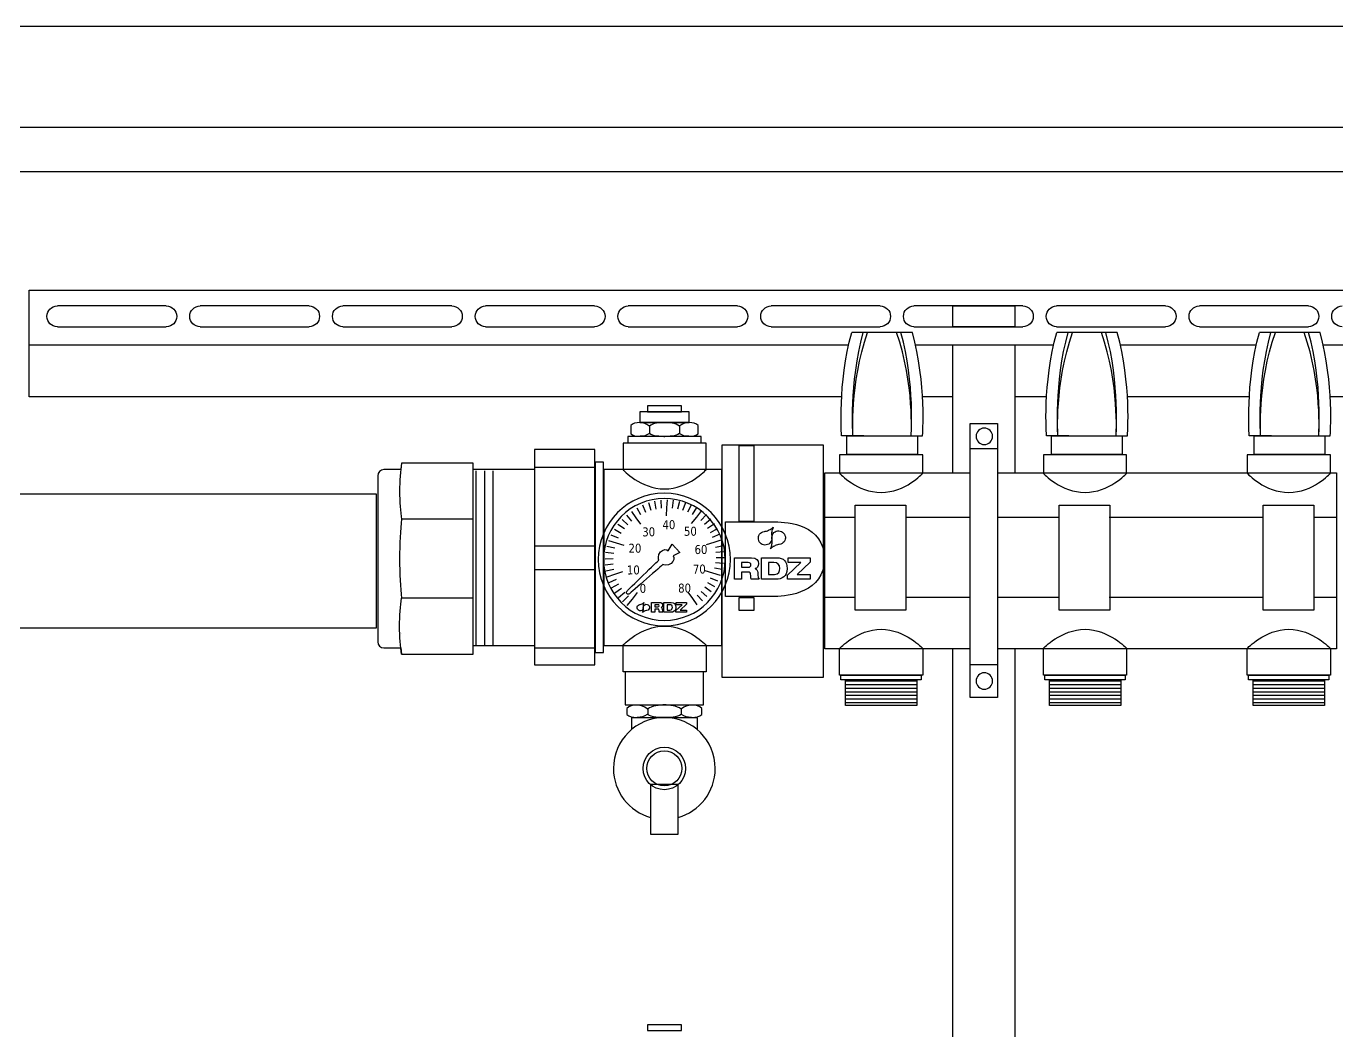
# Model space of a CAD drawing. Header units: millimetres. Extents: x 24747 to 137666, y -34589 to 43444.
# Drawn here: x 126394 to 127029, y 6114 to 6600 of the extents above; entities that cross this region are included whole.
import ezdxf

# ---------------------------------------------------------------- set-up
doc = ezdxf.new("R2010")
doc.units = ezdxf.units.MM
doc.header["$LTSCALE"] = 10
doc.layers.add('Pannelli', color=7, linetype='Continuous')
doc.styles.get("Standard").update_dxf_attribs({"font": 'verdana.ttf'})

# ---------------------------------------------------------------- blocks, each defined once
blk = doc.blocks.new('A$C06433606')
for p, q in [((-27.17, 20.743), (34.832, 20.743)), ((32.416, 18.055), (-24.755, 18.055)), ((32.416, 18.055), (-24.755, 18.055)), ((31.72, 18.055), (-24.057, 18.055)), ((-22.891, 16.882), (30.553, 16.882)), ((-21.304, 13.726), (28.628, 13.726)), ((-21.304, 10.896), (-21.304, 13.726)), ((-17.659, 13.308), (-20.557, 13.308)), ((-13.862, 13.308), (-16.761, 13.308)), ((-10.066, 13.308), (-12.965, 13.308)), ((-6.271, 13.308), (-9.169, 13.308)), ((-2.475, 13.308), (-5.374, 13.308)), ((1.322, 13.308), (-1.578, 13.308)), ((5.118, 13.308), (2.219, 13.308)), ((3.255, 12.755), (3.255, 13.308)), ((3.255, 13.308), (4.902, 13.308)), ((4.902, 13.308), (4.902, 12.755)), ((8.914, 13.308), (6.015, 13.308)), ((12.71, 13.308), (9.811, 13.308)), ((-20.557, 12.756), (-17.659, 12.756)), ((-16.761, 12.756), (-13.862, 12.756)), ((-12.965, 12.756), (-10.066, 12.756)), ((-9.169, 12.756), (-6.271, 12.756)), ((-5.374, 12.756), (-2.475, 12.756)), ((-1.578, 12.756), (1.322, 12.756)), ((2.219, 12.756), (5.118, 12.756)), ((4.902, 12.755), (3.255, 12.755)), ((6.015, 12.756), (8.914, 12.756)), ((9.811, 12.756), (12.71, 12.756)), ((-21.304, 12.279), (0.487, 12.279)), ((2.26, 12.279), (5.935, 12.279)), ((3.255, 8.877), (3.255, 12.278)), ((3.255, 12.278), (4.902, 12.278)), ((4.902, 12.278), (4.902, 8.877)), ((7.709, 12.279), (11.326, 12.279)), ((13.1, 12.279), (16.605, 12.279)), ((0.299, 10.896), (-21.304, 10.896)), ((3.255, 10.896), (2.447, 10.896)), ((5.747, 10.896), (4.902, 10.896)), ((11.139, 10.896), (7.896, 10.896)), ((16.418, 10.896), (13.288, 10.896)), ((-3.757, 10.492), (-5.07, 10.492)), ((-5.07, 10.492), (-5.07, 10.212)), ((-3.962, 10.655), (-4.861, 10.655)), ((-4.861, 10.655), (-4.861, 10.499)), ((-4.861, 10.499), (-3.962, 10.499)), ((-3.962, 10.499), (-3.962, 10.655)), ((-3.757, 10.212), (-3.757, 10.492)), ((-5.07, 10.212), (-3.757, 10.212)), ((-4.813, 10.114), (-4.813, 9.921)), ((-4.015, 10.114), (-4.015, 9.918)), ((3.719, 2.908), (3.719, 10.182)), ((3.719, 10.182), (4.438, 10.182)), ((4.438, 10.182), (4.438, 2.908)), ((-3.434, 9.841), (-5.389, 9.841)), ((-5.389, 9.841), (-5.389, 9.668)), ((-3.434, 9.668), (-3.434, 9.841)), ((0.436, 9.858), (2.319, 9.858)), ((0.436, 9.36), (0.436, 9.858)), ((2.319, 9.858), (2.319, 9.36)), ((5.875, 9.858), (7.758, 9.858)), ((5.875, 9.36), (5.875, 9.858)), ((7.758, 9.858), (7.758, 9.36)), ((11.267, 9.858), (13.148, 9.858)), ((11.267, 9.36), (11.267, 9.858)), ((13.148, 9.858), (13.148, 9.36)), ((-6.264, 9.495), (-7.869, 9.495)), ((-7.869, 9.495), (-7.869, 3.774)), ((-6.264, 3.774), (-6.264, 9.495)), ((-5.389, 9.668), (-3.434, 9.668)), ((-2.878, 9.622), (-0.194, 9.622)), ((-2.878, 3.438), (-2.878, 9.622)), ((-2.431, 9.604), (-2.038, 9.604)), ((-2.431, 7.584), (-2.431, 9.604)), ((-2.038, 9.604), (-2.038, 7.584)), ((-0.194, 9.622), (-0.194, 3.438)), ((3.719, 9.522), (4.438, 9.522)), ((-6.036, 9.159), (-6.26, 9.159)), ((-6.26, 9.159), (-6.26, 4.098)), ((-6.036, 4.098), (-6.036, 9.159)), ((2.319, 9.36), (0.436, 9.36)), ((7.758, 9.36), (5.875, 9.36)), ((13.148, 9.36), (11.267, 9.36)), ((-7.857, 8.963), (-9.499, 8.963)), ((-9.428, 8.93), (-9.428, 4.299)), ((-9.203, 8.93), (-9.203, 4.299)), ((-8.98, 8.93), (-8.98, 4.299)), ((-6.271, 9.017), (-7.879, 9.017)), ((-7.857, 4.287), (-7.857, 8.963)), ((-2.891, 8.963), (-6.028, 8.963)), ((-6.028, 8.963), (-6.028, 4.287)), ((-2.891, 4.287), (-2.891, 8.963)), ((-0.153, 8.877), (3.719, 8.877)), ((-0.153, 4.201), (-0.153, 8.877)), ((4.438, 8.877), (13.456, 8.877)), ((13.456, 8.877), (13.456, 4.201)), ((-12.073, 8.31), (-24.694, 8.31)), ((-12.073, 4.755), (-12.073, 8.31)), ((-4.908, 7.822), (-4.987, 8.015)), ((-4.771, 7.873), (-4.829, 8.074)), ((-4.631, 7.911), (-4.667, 8.118)), ((-4.49, 7.936), (-4.501, 8.146)), ((-4.346, 7.943), (-4.336, 8.156)), ((-4.202, 7.937), (-4.171, 8.149)), ((-4.062, 7.918), (-4.007, 8.125)), ((-3.925, 7.883), (-3.848, 8.085)), ((-3.795, 7.834), (-3.698, 8.028)), ((-5.278, 7.591), (-5.414, 7.747)), ((-5.162, 7.68), (-5.281, 7.85)), ((-5.043, 7.51), (-5.162, 7.68)), ((-5.038, 7.757), (-5.138, 7.939)), ((-4.357, 7.732), (-4.346, 7.943)), ((-3.69, 7.525), (-3.554, 7.697)), ((-3.67, 7.771), (-3.553, 7.957)), ((-3.554, 7.697), (-3.417, 7.87)), ((-3.447, 7.61), (-3.295, 7.768)), ((0.662, 7.686), (-0.179, 7.686)), ((0.659, 8.011), (2.008, 8.011)), ((0.659, 5.223), (0.659, 8.011)), ((2.008, 8.011), (2.008, 5.223)), ((3.719, 7.686), (2.023, 7.686)), ((6.067, 7.686), (4.438, 7.686)), ((6.079, 8.011), (7.428, 8.011)), ((6.079, 5.223), (6.079, 8.011)), ((11.502, 7.686), (7.415, 7.686)), ((7.428, 8.011), (7.428, 5.223)), ((11.509, 8.011), (12.858, 8.011)), ((11.509, 5.223), (11.509, 8.011)), ((13.46, 7.686), (12.85, 7.686)), ((12.858, 8.011), (12.858, 5.223)), ((-9.499, 7.642), (-11.402, 7.642)), ((-5.563, 7.263), (-5.745, 7.368)), ((-5.479, 7.382), (-5.649, 7.504)), ((-5.383, 7.491), (-5.537, 7.631)), ((-3.351, 7.511), (-3.182, 7.655)), ((-3.266, 7.404), (-3.085, 7.532)), ((-3.193, 7.287), (-3.001, 7.397)), ((-2.038, 7.584), (-2.431, 7.584)), ((-5.691, 7.007), (-5.894, 7.07)), ((-5.633, 7.138), (-5.827, 7.222)), ((-5.488, 6.944), (-5.691, 7.007)), ((-3.299, 6.967), (-3.089, 7.034)), ((-3.134, 7.164), (-2.932, 7.252)), ((-3.089, 7.034), (-2.879, 7.102)), ((-6.271, 6.929), (-7.879, 6.929)), ((-5.763, 6.734), (-5.978, 6.754)), ((-5.734, 6.872), (-5.944, 6.914)), ((-3.058, 6.898), (-2.844, 6.945)), ((-3.043, 6.762), (-2.826, 6.786)), ((-3.042, 6.622), (-2.826, 6.624)), ((-6.271, 6.301), (-7.879, 6.301)), ((-5.994, 6.591), (-5.776, 6.594)), ((-5.994, 6.429), (-5.776, 6.454)), ((-5.974, 6.271), (-5.76, 6.317)), ((-2.876, 6.303), (-3.086, 6.345)), ((-2.843, 6.463), (-3.057, 6.482)), ((-1.145, 6.157), (-0.788, 6.489)), ((-1.12, 6.489), (-1.12, 6.616)), ((-1.12, 6.616), (-0.535, 6.616)), ((-0.788, 6.489), (-1.12, 6.489)), ((-0.535, 6.504), (-0.889, 6.176)), ((-0.535, 6.616), (-0.535, 6.504)), ((-5.939, 6.114), (-5.729, 6.183)), ((-5.887, 5.963), (-5.685, 6.052)), ((-5.819, 5.82), (-5.626, 5.928)), ((-5.729, 6.183), (-5.519, 6.25)), ((-3.129, 6.209), (-3.334, 6.272)), ((-3.075, 5.849), (-3.259, 5.953)), ((-2.994, 5.993), (-3.188, 6.078)), ((-2.927, 6.145), (-3.129, 6.209)), ((-1.145, 6.049), (-1.145, 6.157)), ((-0.541, 6.049), (-1.145, 6.049)), ((-0.889, 6.176), (-0.541, 6.176)), ((-0.541, 6.176), (-0.541, 6.049)), ((-5.735, 5.687), (-5.554, 5.813)), ((-5.638, 5.56), (-5.469, 5.704)), ((-5.527, 5.448), (-5.372, 5.606)), ((-5.266, 5.52), (-5.131, 5.693)), ((-3.659, 5.536), (-3.779, 5.706)), ((-3.406, 5.469), (-3.544, 5.626)), ((-3.284, 5.585), (-3.438, 5.725)), ((-3.173, 5.712), (-3.341, 5.835)), ((-9.499, 5.54), (-11.402, 5.54)), ((-5.402, 5.347), (-5.266, 5.52)), ((-4.11, 5.22), (-3.945, 5.371)), ((-4.099, 5.371), (-4.099, 5.431)), ((-4.099, 5.431), (-3.827, 5.431)), ((-3.945, 5.371), (-4.099, 5.371)), ((-3.827, 5.38), (-3.993, 5.228)), ((-3.993, 5.228), (-3.831, 5.228)), ((-3.831, 5.228), (-3.831, 5.17)), ((-3.827, 5.431), (-3.827, 5.38)), ((-3.54, 5.367), (-3.659, 5.536)), ((-2.431, 5.564), (-2.038, 5.564)), ((-2.431, 5.213), (-2.431, 5.564)), ((-2.038, 5.564), (-2.038, 5.213)), ((0.662, 5.56), (-0.179, 5.56)), ((3.719, 5.56), (2.023, 5.56)), ((6.067, 5.56), (4.438, 5.56)), ((11.502, 5.56), (7.415, 5.56)), ((13.46, 5.56), (12.85, 5.56)), ((-4.11, 5.17), (-4.11, 5.22)), ((-3.831, 5.17), (-4.11, 5.17)), ((-2.038, 5.213), (-2.431, 5.213)), ((2.008, 5.223), (0.659, 5.223)), ((7.428, 5.223), (6.079, 5.223)), ((12.858, 5.223), (11.509, 5.223)), ((-24.694, 4.755), (-12.073, 4.755)), ((-11.417, 4.594), (-11.417, 4.594)), ((-9.499, 4.287), (-7.857, 4.287)), ((-6.271, 4.212), (-7.879, 4.212)), ((-6.028, 4.287), (-2.891, 4.287)), ((3.719, 4.201), (-0.153, 4.201)), ((3.255, -7.516), (3.255, 4.201)), ((13.456, 4.201), (4.438, 4.201)), ((4.902, 4.201), (4.902, -7.516)), ((-6.26, 4.098), (-6.036, 4.098)), ((-7.869, 3.774), (-6.264, 3.774)), ((-3.377, 3.582), (-5.458, 3.582)), ((-5.458, 3.582), (-5.458, 2.713)), ((-3.377, 2.713), (-3.377, 3.582)), ((0.279, 3.502), (2.417, 3.502)), ((0.279, 3.375), (0.279, 3.502)), ((2.417, 3.502), (2.417, 3.375)), ((4.438, 3.776), (3.719, 3.776)), ((5.699, 3.502), (7.838, 3.502)), ((5.699, 3.375), (5.699, 3.502)), ((7.838, 3.502), (7.838, 3.375)), ((11.117, 3.502), (13.256, 3.502)), ((11.117, 3.375), (11.117, 3.502)), ((13.256, 3.502), (13.256, 3.375)), ((-0.194, 3.438), (-2.878, 3.438)), ((2.417, 3.375), (0.279, 3.375)), ((0.402, 3.375), (2.298, 3.375)), ((0.402, 2.689), (0.402, 3.375)), ((2.3, 3.341), (0.402, 3.341)), ((2.3, 3.244), (0.402, 3.244)), ((2.3, 3.147), (0.402, 3.147)), ((2.298, 3.375), (2.298, 2.689)), ((7.838, 3.375), (5.699, 3.375)), ((5.821, 3.375), (7.719, 3.375)), ((5.821, 2.689), (5.821, 3.375)), ((7.722, 3.341), (5.823, 3.341)), ((7.722, 3.244), (5.823, 3.244)), ((7.722, 3.147), (5.823, 3.147)), ((7.719, 3.375), (7.719, 2.689)), ((13.256, 3.375), (11.117, 3.375)), ((11.24, 3.375), (13.137, 3.375)), ((11.24, 2.689), (11.24, 3.375)), ((13.14, 3.341), (11.242, 3.341)), ((13.14, 3.244), (11.242, 3.244)), ((13.14, 3.147), (11.242, 3.147)), ((13.137, 3.375), (13.137, 2.689)), ((2.3, 3.05), (0.402, 3.05)), ((2.3, 2.953), (0.402, 2.953)), ((2.3, 2.857), (0.402, 2.857)), ((4.438, 2.908), (3.719, 2.908)), ((7.722, 3.05), (5.823, 3.05)), ((7.722, 2.953), (5.823, 2.953)), ((7.722, 2.857), (5.823, 2.857)), ((13.14, 3.05), (11.242, 3.05)), ((13.14, 2.953), (11.242, 2.953)), ((13.14, 2.857), (11.242, 2.857)), ((-5.458, 2.713), (-3.377, 2.713)), ((-4.859, 2.594), (-4.859, 2.457)), ((-3.972, 2.594), (-3.972, 2.454)), ((2.3, 2.76), (0.402, 2.76)), ((2.298, 2.689), (0.402, 2.689)), ((7.719, 2.689), (5.821, 2.689)), ((7.722, 2.76), (5.823, 2.76)), ((13.137, 2.689), (11.24, 2.689)), ((13.14, 2.76), (11.242, 2.76)), ((-3.534, 2.362), (-5.288, 2.362)), ((-5.288, 2.362), (-5.288, 2.053)), ((-3.534, 2.045), (-3.534, 2.362)), ((-4.051, 0.593), (-4.786, 0.593)), ((-4.786, 0.593), (-4.786, -0.729)), ((-4.051, -0.729), (-4.051, 0.593)), ((-4.786, -0.729), (-4.051, -0.729)), ((-3.962, -5.794), (-4.861, -5.794)), ((-4.861, -5.794), (-4.861, -5.949)), ((-3.962, -5.949), (-3.962, -5.794)), ((-4.861, -5.949), (-3.962, -5.949))]:
    blk.add_line(p, q)
for points, knots in [([(-20.557, 12.756), (-20.71, 12.756), (-20.833, 12.88), (-20.833, 13.032), (-20.833, 13.185), (-20.71, 13.308), (-20.557, 13.308)], [0, 0, 0, 0, 1, 1, 1, 2, 2, 2, 2]), ([(-17.659, 13.308), (-17.506, 13.308), (-17.383, 13.185), (-17.383, 13.032), (-17.383, 12.88), (-17.506, 12.756), (-17.659, 12.756)], [0, 0, 0, 0, 1, 1, 1, 2, 2, 2, 2]), ([(-16.761, 12.756), (-16.914, 12.756), (-17.037, 12.88), (-17.037, 13.032), (-17.037, 13.185), (-16.914, 13.308), (-16.761, 13.308)], [0, 0, 0, 0, 1, 1, 1, 2, 2, 2, 2]), ([(-13.862, 13.308), (-13.71, 13.308), (-13.586, 13.185), (-13.586, 13.032), (-13.586, 12.88), (-13.71, 12.756), (-13.862, 12.756)], [0, 0, 0, 0, 1, 1, 1, 2, 2, 2, 2]), ([(-12.965, 12.756), (-13.118, 12.756), (-13.241, 12.88), (-13.241, 13.032), (-13.241, 13.185), (-13.118, 13.308), (-12.965, 13.308)], [0, 0, 0, 0, 1, 1, 1, 2, 2, 2, 2]), ([(-10.066, 13.308), (-9.913, 13.308), (-9.79, 13.185), (-9.79, 13.032), (-9.79, 12.88), (-9.913, 12.756), (-10.066, 12.756)], [0, 0, 0, 0, 1, 1, 1, 2, 2, 2, 2]), ([(-9.169, 12.756), (-9.321, 12.756), (-9.445, 12.88), (-9.445, 13.032), (-9.445, 13.185), (-9.321, 13.308), (-9.169, 13.308)], [0, 0, 0, 0, 1, 1, 1, 2, 2, 2, 2]), ([(-6.271, 13.308), (-6.118, 13.308), (-5.994, 13.185), (-5.994, 13.032), (-5.994, 12.88), (-6.118, 12.756), (-6.271, 12.756)], [0, 0, 0, 0, 1, 1, 1, 2, 2, 2, 2]), ([(-5.374, 12.756), (-5.526, 12.756), (-5.65, 12.88), (-5.65, 13.032), (-5.65, 13.185), (-5.526, 13.308), (-5.374, 13.308)], [0, 0, 0, 0, 1, 1, 1, 2, 2, 2, 2]), ([(-2.475, 13.308), (-2.322, 13.308), (-2.199, 13.185), (-2.199, 13.032), (-2.199, 12.88), (-2.322, 12.756), (-2.475, 12.756)], [0, 0, 0, 0, 1, 1, 1, 2, 2, 2, 2]), ([(-1.578, 12.756), (-1.73, 12.756), (-1.854, 12.88), (-1.854, 13.032), (-1.854, 13.185), (-1.73, 13.308), (-1.578, 13.308)], [0, 0, 0, 0, 1, 1, 1, 2, 2, 2, 2]), ([(1.322, 13.308), (1.474, 13.308), (1.598, 13.185), (1.598, 13.032), (1.598, 12.88), (1.474, 12.756), (1.322, 12.756)], [0, 0, 0, 0, 1, 1, 1, 2, 2, 2, 2]), ([(2.219, 12.756), (2.066, 12.756), (1.943, 12.88), (1.943, 13.032), (1.943, 13.185), (2.066, 13.308), (2.219, 13.308)], [0, 0, 0, 0, 1, 1, 1, 2, 2, 2, 2]), ([(5.118, 13.308), (5.269, 13.308), (5.393, 13.185), (5.393, 13.032), (5.393, 12.88), (5.269, 12.756), (5.118, 12.756)], [0, 0, 0, 0, 1, 1, 1, 2, 2, 2, 2]), ([(6.015, 12.756), (5.862, 12.756), (5.739, 12.88), (5.739, 13.032), (5.739, 13.185), (5.862, 13.308), (6.015, 13.308)], [0, 0, 0, 0, 1, 1, 1, 2, 2, 2, 2]), ([(8.914, 13.308), (9.066, 13.308), (9.19, 13.185), (9.19, 13.032), (9.19, 12.88), (9.066, 12.756), (8.914, 12.756)], [0, 0, 0, 0, 1, 1, 1, 2, 2, 2, 2]), ([(9.811, 12.756), (9.658, 12.756), (9.535, 12.88), (9.535, 13.032), (9.535, 13.185), (9.658, 13.308), (9.811, 13.308)], [0, 0, 0, 0, 1, 1, 1, 2, 2, 2, 2]), ([(12.71, 13.308), (12.863, 13.308), (12.986, 13.185), (12.986, 13.032), (12.986, 12.88), (12.863, 12.756), (12.71, 12.756)], [0, 0, 0, 0, 1, 1, 1, 2, 2, 2, 2]), ([(13.607, 12.756), (13.455, 12.756), (13.331, 12.88), (13.331, 13.032), (13.331, 13.185), (13.455, 13.308), (13.607, 13.308)], [0, 0, 0, 0, 1, 1, 1, 2, 2, 2, 2]), ([(0.887, 9.86), (0.887, 9.86), (0.297, 9.86), (0.297, 9.86), (0.297, 9.86), (0.189, 11.251), (0.568, 12.602)], [0, 0, 0, 0, 1, 1, 1, 2, 2, 2, 2]), ([(0.887, 9.86), (0.887, 9.86), (2.45, 9.86), (2.45, 9.86), (2.45, 9.86), (2.556, 11.251), (2.179, 12.602), (2.179, 12.602), (0.568, 12.602), (0.568, 12.602)], [0, 0, 0, 0, 1, 1, 1, 2, 2, 2, 3, 3, 3, 3]), ([(6.335, 9.86), (6.335, 9.86), (5.746, 9.86), (5.746, 9.86), (5.746, 9.86), (5.638, 11.251), (6.016, 12.602)], [0, 0, 0, 0, 1, 1, 1, 2, 2, 2, 2]), ([(6.335, 9.86), (6.335, 9.86), (7.899, 9.86), (7.899, 9.86), (7.899, 9.86), (8.005, 11.251), (7.628, 12.602), (7.628, 12.602), (6.016, 12.602), (6.016, 12.602)], [0, 0, 0, 0, 1, 1, 1, 2, 2, 2, 3, 3, 3, 3]), ([(11.726, 9.86), (11.726, 9.86), (11.136, 9.86), (11.136, 9.86), (11.136, 9.86), (11.03, 11.251), (11.407, 12.602)], [0, 0, 0, 0, 1, 1, 1, 2, 2, 2, 2]), ([(11.726, 9.86), (11.726, 9.86), (13.291, 9.86), (13.291, 9.86), (13.291, 9.86), (13.396, 11.251), (13.018, 12.602), (13.018, 12.602), (11.407, 12.602), (11.407, 12.602)], [0, 0, 0, 0, 1, 1, 1, 2, 2, 2, 3, 3, 3, 3]), ([(4.311, 9.845), (4.311, 9.723), (4.213, 9.625), (4.092, 9.625), (3.971, 9.625), (3.873, 9.723), (3.873, 9.845), (3.873, 9.965), (3.971, 10.063), (4.092, 10.063), (4.213, 10.063), (4.311, 9.965), (4.311, 9.845)], [0, 0, 0, 0, 1, 1, 1, 2, 2, 2, 3, 3, 3, 4, 4, 4, 4]), ([(-5.515, 8.955), (-5.515, 8.955), (-5.045, 8.448), (-4.41, 8.448), (-3.777, 8.448), (-3.305, 8.955), (-3.305, 8.955)], [0, 0, 0, 0, 1, 1, 1, 2, 2, 2, 2]), ([(0.244, 8.861), (0.244, 8.861), (0.716, 8.353), (1.35, 8.353), (1.983, 8.353), (2.456, 8.861), (2.456, 8.861)], [0, 0, 0, 0, 1, 1, 1, 2, 2, 2, 2]), ([(5.664, 8.861), (5.664, 8.861), (6.136, 8.353), (6.77, 8.353), (7.403, 8.353), (7.875, 8.861), (7.875, 8.861)], [0, 0, 0, 0, 1, 1, 1, 2, 2, 2, 2]), ([(11.082, 8.861), (11.082, 8.861), (11.554, 8.353), (12.189, 8.353), (12.822, 8.353), (13.294, 8.861), (13.294, 8.861)], [0, 0, 0, 0, 1, 1, 1, 2, 2, 2, 2]), ([(-2.658, 6.572), (-2.658, 5.6), (-3.445, 4.812), (-4.418, 4.812), (-5.39, 4.812), (-6.176, 5.6), (-6.176, 6.572), (-6.176, 7.543), (-5.39, 8.332), (-4.418, 8.332), (-3.445, 8.332), (-2.658, 7.543), (-2.658, 6.572)], [0, 0, 0, 0, 1, 1, 1, 2, 2, 2, 3, 3, 3, 4, 4, 4, 4]), ([(-2.797, 6.572), (-2.797, 5.677), (-3.523, 4.953), (-4.418, 4.953), (-5.311, 4.953), (-6.036, 5.677), (-6.036, 6.572), (-6.036, 7.467), (-5.311, 8.191), (-4.418, 8.191), (-3.523, 8.191), (-2.797, 7.467), (-2.797, 6.572)], [0, 0, 0, 0, 1, 1, 1, 2, 2, 2, 3, 3, 3, 4, 4, 4, 4]), ([(-2.789, 7.57), (-2.789, 7.57), (-1.811, 7.57), (-1.469, 7.57), (-1.126, 7.57), (-0.164, 7.5), (-0.164, 6.579)], [3, 3, 3, 3, 4, 4, 4, 5, 5, 5, 5]), ([(-0.164, 6.579), (-0.164, 5.708), (-1.126, 5.587), (-1.469, 5.587), (-1.811, 5.587), (-2.789, 5.587), (-2.789, 5.587)], [0, 0, 0, 0, 1, 1, 1, 2, 2, 2, 2]), ([(-2.185, 6.365), (-2.138, 6.365), (-2.113, 6.389), (-2.113, 6.427), (-2.113, 6.466), (-2.138, 6.489), (-2.185, 6.489)], [1, 1, 1, 1, 2, 2, 2, 3, 3, 3, 3]), ([(-2.1, 6.616), (-1.963, 6.616), (-1.911, 6.552), (-1.911, 6.459), (-1.911, 6.383), (-1.951, 6.34), (-2.003, 6.329)], [1, 1, 1, 1, 2, 2, 2, 3, 3, 3, 3]), ([(-1.486, 6.176), (-1.378, 6.176), (-1.348, 6.255), (-1.348, 6.333), (-1.348, 6.438), (-1.399, 6.489), (-1.501, 6.489)], [1, 1, 1, 1, 2, 2, 2, 3, 3, 3, 3]), ([(-1.422, 6.616), (-1.247, 6.616), (-1.152, 6.521), (-1.152, 6.333), (-1.152, 6.109), (-1.285, 6.049), (-1.448, 6.049)], [1, 1, 1, 1, 2, 2, 2, 3, 3, 3, 3]), ([(-2.105, 6.049), (-2.114, 6.073), (-2.116, 6.107), (-2.116, 6.133), (-2.116, 6.222), (-2.145, 6.238), (-2.192, 6.238)], [7, 7, 7, 7, 8, 8, 8, 9, 9, 9, 9]), ([(-4.553, 5.17), (-4.558, 5.181), (-4.558, 5.196), (-4.558, 5.208), (-4.558, 5.25), (-4.571, 5.255), (-4.593, 5.255)], [7, 7, 7, 7, 8, 8, 8, 9, 9, 9, 9]), ([(-4.589, 5.315), (-4.568, 5.315), (-4.556, 5.326), (-4.556, 5.344), (-4.556, 5.361), (-4.568, 5.371), (-4.589, 5.371)], [1, 1, 1, 1, 2, 2, 2, 3, 3, 3, 3]), ([(-4.551, 5.431), (-4.487, 5.431), (-4.463, 5.402), (-4.463, 5.357), (-4.463, 5.322), (-4.482, 5.304), (-4.505, 5.298)], [1, 1, 1, 1, 2, 2, 2, 3, 3, 3, 3]), ([(-4.267, 5.228), (-4.217, 5.228), (-4.203, 5.265), (-4.203, 5.3), (-4.203, 5.349), (-4.227, 5.371), (-4.274, 5.371)], [1, 1, 1, 1, 2, 2, 2, 3, 3, 3, 3]), ([(-4.238, 5.431), (-4.157, 5.431), (-4.113, 5.386), (-4.113, 5.3), (-4.113, 5.198), (-4.175, 5.17), (-4.25, 5.17)], [1, 1, 1, 1, 2, 2, 2, 3, 3, 3, 3]), ([(-5.515, 4.296), (-5.515, 4.296), (-5.045, 4.802), (-4.41, 4.802), (-3.777, 4.802), (-3.305, 4.296), (-3.305, 4.296)], [0, 0, 0, 0, 1, 1, 1, 2, 2, 2, 2]), ([(0.244, 4.21), (0.244, 4.21), (0.716, 4.716), (1.35, 4.716), (1.983, 4.716), (2.456, 4.21), (2.456, 4.21)], [0, 0, 0, 0, 1, 1, 1, 2, 2, 2, 2]), ([(5.664, 4.21), (5.664, 4.21), (6.136, 4.716), (6.77, 4.716), (7.403, 4.716), (7.875, 4.21), (7.875, 4.21)], [0, 0, 0, 0, 1, 1, 1, 2, 2, 2, 2]), ([(11.082, 4.21), (11.082, 4.21), (11.554, 4.716), (12.189, 4.716), (12.822, 4.716), (13.294, 4.21), (13.294, 4.21)], [0, 0, 0, 0, 1, 1, 1, 2, 2, 2, 2]), ([(4.311, 3.342), (4.311, 3.221), (4.213, 3.123), (4.092, 3.123), (3.971, 3.123), (3.873, 3.221), (3.873, 3.342), (3.873, 3.464), (3.971, 3.562), (4.092, 3.562), (4.213, 3.562), (4.311, 3.464), (4.311, 3.342)], [0, 0, 0, 0, 1, 1, 1, 2, 2, 2, 3, 3, 3, 4, 4, 4, 4]), ([(-4.051, -0.285), (-3.481, -0.125), (-3.063, 0.398), (-3.063, 1.018), (-3.063, 1.766), (-3.669, 2.372), (-4.416, 2.372), (-5.163, 2.372), (-5.769, 1.766), (-5.769, 1.018), (-5.769, 0.4), (-5.353, -0.122), (-4.786, -0.284)], [1.169449, 1.169449, 1.169449, 1.169449, 2, 2, 2, 3, 3, 3, 4, 4, 4, 4.828195, 4.828195, 4.828195, 4.828195]), ([(-4.983, 1.018), (-4.983, 0.705), (-4.729, 0.454), (-4.416, 0.454), (-4.103, 0.454), (-3.851, 0.705), (-3.851, 1.018), (-3.851, 1.33), (-4.103, 1.584), (-4.416, 1.584), (-4.729, 1.584), (-4.983, 1.33), (-4.983, 1.018)], [0, 0, 0, 0, 1, 1, 1, 2, 2, 2, 3, 3, 3, 4, 4, 4, 4]), ([(-4.882, 1.018), (-4.882, 0.762), (-4.675, 0.553), (-4.416, 0.553), (-4.159, 0.553), (-3.951, 0.762), (-3.951, 1.018), (-3.951, 1.276), (-4.159, 1.484), (-4.416, 1.484), (-4.675, 1.484), (-4.882, 1.276), (-4.882, 1.018)], [0, 0, 0, 0, 1, 1, 1, 2, 2, 2, 3, 3, 3, 4, 4, 4, 4])]:
    blk.add_open_spline(points, degree=3, knots=knots)
for points in [[(0.601, 9.86), (0.601, 9.86), (0.495, 11.251), (0.873, 12.602)], [(0.601, 9.86), (0.601, 9.86), (0.505, 11.238), (0.99, 12.602)], [(2.146, 9.86), (2.146, 9.86), (2.242, 11.238), (1.757, 12.602)], [(2.146, 9.86), (2.146, 9.86), (2.252, 11.251), (1.874, 12.602)], [(6.049, 9.86), (6.049, 9.86), (5.943, 11.251), (6.322, 12.602)], [(6.049, 9.86), (6.049, 9.86), (5.954, 11.238), (6.439, 12.602)], [(7.595, 9.86), (7.595, 9.86), (7.691, 11.238), (7.205, 12.602)], [(7.595, 9.86), (7.595, 9.86), (7.701, 11.251), (7.323, 12.602)], [(11.441, 9.86), (11.441, 9.86), (11.334, 11.251), (11.712, 12.602)], [(11.441, 9.86), (11.441, 9.86), (11.344, 11.238), (11.831, 12.602)], [(12.985, 9.86), (12.985, 9.86), (13.082, 11.238), (12.596, 12.602)], [(12.985, 9.86), (12.985, 9.86), (13.092, 11.251), (12.714, 12.602)], [(-5.06, 10.211), (-5.18, 10.211), (-5.252, 10.185), (-5.309, 10.132)], [(-5.309, 10.132), (-5.309, 10.132), (-5.309, 9.915), (-5.309, 9.915)], [(-3.767, 10.211), (-3.767, 10.211), (-5.06, 10.211), (-5.06, 10.211)], [(-4.825, 10.121), (-4.895, 10.176), (-4.965, 10.211), (-5.06, 10.211)], [(-4.815, 10.118), (-4.815, 10.118), (-4.825, 10.121), (-4.825, 10.121)], [(-4.401, 10.216), (-4.536, 10.216), (-4.714, 10.195), (-4.815, 10.118)], [(-4.015, 10.118), (-4.114, 10.195), (-4.292, 10.216), (-4.427, 10.216)], [(-4.427, 10.216), (-4.427, 10.216), (-4.401, 10.216), (-4.401, 10.216)], [(-4.004, 10.121), (-4.004, 10.121), (-4.015, 10.118), (-4.015, 10.118)], [(-3.767, 10.211), (-3.861, 10.211), (-3.933, 10.176), (-4.004, 10.121)], [(-3.519, 10.132), (-3.577, 10.185), (-3.648, 10.211), (-3.767, 10.211)], [(-3.519, 9.915), (-3.519, 9.915), (-3.519, 10.132), (-3.519, 10.132)], [(-5.309, 9.915), (-5.252, 9.862), (-5.18, 9.848), (-5.06, 9.848)], [(-4.825, 9.915), (-4.895, 9.86), (-4.965, 9.848), (-5.06, 9.848)], [(-5.06, 9.848), (-5.06, 9.848), (-3.767, 9.848), (-3.767, 9.848)], [(-4.815, 9.918), (-4.815, 9.918), (-4.825, 9.915), (-4.825, 9.915)], [(-4.401, 9.843), (-4.536, 9.843), (-4.714, 9.842), (-4.815, 9.918)], [(-4.015, 9.918), (-4.114, 9.842), (-4.292, 9.843), (-4.427, 9.843)], [(-4.427, 9.843), (-4.427, 9.843), (-4.401, 9.843), (-4.401, 9.843)], [(-4.004, 9.915), (-4.004, 9.915), (-4.015, 9.918), (-4.015, 9.918)], [(-3.767, 9.848), (-3.861, 9.848), (-3.933, 9.86), (-4.004, 9.915)], [(-3.767, 9.848), (-3.648, 9.848), (-3.577, 9.862), (-3.519, 9.915)], [(-3.305, 9.664), (-3.305, 9.664), (-5.515, 9.664), (-5.515, 9.664)], [(-5.515, 9.664), (-5.515, 9.664), (-5.515, 8.955), (-5.515, 8.955)], [(-3.305, 8.955), (-3.305, 8.955), (-3.305, 9.664), (-3.305, 9.664)], [(-11.402, 9.128), (-11.473, 8.741), (-11.473, 8.028), (-11.402, 7.642)], [(-11.402, 9.128), (-11.402, 9.128), (-11.424, 8.959), (-11.424, 8.959)], [(-9.499, 9.128), (-9.499, 9.128), (-11.402, 9.128), (-11.402, 9.128)], [(-9.499, 4.054), (-9.499, 4.054), (-9.499, 9.128), (-9.499, 9.128)], [(2.456, 9.357), (2.456, 9.357), (0.244, 9.357), (0.244, 9.357)], [(0.244, 9.357), (0.244, 9.357), (0.244, 8.861), (0.244, 8.861)], [(2.456, 8.861), (2.456, 8.861), (2.456, 9.357), (2.456, 9.357)], [(7.875, 9.357), (7.875, 9.357), (5.664, 9.357), (5.664, 9.357)], [(5.664, 9.357), (5.664, 9.357), (5.664, 8.861), (5.664, 8.861)], [(7.875, 8.861), (7.875, 8.861), (7.875, 9.357), (7.875, 9.357)], [(13.294, 9.357), (13.294, 9.357), (11.082, 9.357), (11.082, 9.357)], [(11.082, 9.357), (11.082, 9.357), (11.082, 8.861), (11.082, 8.861)], [(13.294, 8.861), (13.294, 8.861), (13.294, 9.357), (13.294, 9.357)], [(-11.878, 8.959), (-11.966, 8.959), (-12.036, 8.887), (-12.036, 8.799)], [(-12.036, 8.799), (-12.036, 8.799), (-12.036, 8.747), (-12.036, 8.747)], [(-12.036, 8.747), (-12.036, 8.747), (-12.036, 4.435), (-12.036, 4.435)], [(-11.424, 8.959), (-11.424, 8.959), (-11.878, 8.959), (-11.878, 8.959)], [(-11.402, 7.642), (-11.473, 7.1), (-11.473, 6.082), (-11.402, 5.54)], [(-2.789, 5.587), (-2.789, 5.587), (-2.789, 7.57), (-2.789, 7.57)], [(-1.756, 7.317), (-1.756, 7.317), (-1.736, 7.32), (-1.736, 7.32)], [(-1.736, 7.32), (-1.691, 7.33), (-1.654, 7.342), (-1.625, 7.358)], [(-1.625, 7.358), (-1.595, 7.372), (-1.56, 7.397), (-1.522, 7.43)], [(-1.522, 7.43), (-1.542, 7.383), (-1.553, 7.342), (-1.56, 7.309)], [(-1.525, 7.26), (-1.496, 7.299), (-1.456, 7.323), (-1.406, 7.33)], [(-1.406, 7.33), (-1.357, 7.337), (-1.312, 7.326), (-1.272, 7.297)], [(-4.311, 6.804), (-4.311, 6.804), (-4.205, 6.976), (-4.205, 6.976)], [(-4.205, 6.976), (-4.205, 6.976), (-4.11, 6.871), (-4.11, 6.871)], [(-1.914, 7.11), (-1.923, 7.159), (-1.912, 7.203), (-1.883, 7.243)], [(-1.843, 6.991), (-1.883, 7.02), (-1.908, 7.06), (-1.914, 7.11)], [(-1.883, 7.243), (-1.857, 7.279), (-1.815, 7.304), (-1.756, 7.317)], [(-1.708, 6.957), (-1.757, 6.95), (-1.803, 6.961), (-1.843, 6.991)], [(-1.59, 7.028), (-1.62, 6.988), (-1.658, 6.965), (-1.708, 6.957)], [(-1.594, 6.858), (-1.574, 6.905), (-1.56, 6.944), (-1.555, 6.976)], [(-1.559, 7.172), (-1.553, 7.113), (-1.564, 7.064), (-1.59, 7.028)], [(-1.56, 7.309), (-1.565, 7.277), (-1.565, 7.237), (-1.561, 7.192)], [(-1.557, 7.116), (-1.561, 7.175), (-1.552, 7.223), (-1.525, 7.26)], [(-1.561, 7.192), (-1.561, 7.192), (-1.559, 7.172), (-1.559, 7.172)], [(-1.553, 7.096), (-1.553, 7.096), (-1.557, 7.116), (-1.557, 7.116)], [(-1.555, 6.976), (-1.55, 7.01), (-1.55, 7.05), (-1.553, 7.096)], [(-1.36, 6.971), (-1.36, 6.971), (-1.378, 6.968), (-1.378, 6.968)], [(-1.231, 7.043), (-1.258, 7.008), (-1.302, 6.984), (-1.36, 6.971)], [(-1.272, 7.297), (-1.231, 7.267), (-1.208, 7.228), (-1.199, 7.178)], [(-1.199, 7.178), (-1.192, 7.129), (-1.203, 7.084), (-1.231, 7.043)], [(-4.567, 6.556), (-4.567, 6.556), (-4.601, 6.7), (-4.523, 6.773)], [(-4.523, 6.773), (-4.445, 6.844), (-4.353, 6.851), (-4.311, 6.804)], [(-4.186, 6.67), (-4.144, 6.624), (-4.158, 6.532), (-4.236, 6.461)], [(-4.007, 6.761), (-4.007, 6.761), (-4.186, 6.67), (-4.186, 6.67)], [(-4.104, 6.865), (-4.104, 6.865), (-4.007, 6.761), (-4.007, 6.761)], [(-1.49, 6.93), (-1.52, 6.915), (-1.555, 6.89), (-1.594, 6.858)], [(-1.378, 6.968), (-1.424, 6.957), (-1.462, 6.945), (-1.49, 6.93)], [(-5.408, 5.733), (-5.388, 5.759), (-4.567, 6.556), (-4.567, 6.556)], [(-4.455, 6.435), (-4.455, 6.435), (-5.315, 5.681), (-5.344, 5.663)], [(-4.236, 6.461), (-4.315, 6.388), (-4.455, 6.435), (-4.455, 6.435)], [(-2.554, 6.616), (-2.554, 6.616), (-2.1, 6.616), (-2.1, 6.616)], [(-2.554, 6.049), (-2.554, 6.049), (-2.554, 6.616), (-2.554, 6.616)], [(-2.185, 6.489), (-2.185, 6.489), (-2.366, 6.489), (-2.366, 6.489)], [(-2.366, 6.489), (-2.366, 6.489), (-2.366, 6.365), (-2.366, 6.365)], [(-2.366, 6.365), (-2.366, 6.365), (-2.185, 6.365), (-2.185, 6.365)], [(-2.003, 6.329), (-2.003, 6.329), (-2.003, 6.326), (-2.003, 6.326)], [(-2.003, 6.326), (-1.966, 6.315), (-1.938, 6.287), (-1.934, 6.225)], [(-1.832, 6.616), (-1.832, 6.616), (-1.422, 6.616), (-1.422, 6.616)], [(-1.832, 6.049), (-1.832, 6.049), (-1.832, 6.616), (-1.832, 6.616)], [(-1.501, 6.489), (-1.501, 6.489), (-1.643, 6.489), (-1.643, 6.489)], [(-1.643, 6.489), (-1.643, 6.489), (-1.643, 6.176), (-1.643, 6.176)], [(-2.366, 6.049), (-2.366, 6.049), (-2.554, 6.049), (-2.554, 6.049)], [(-2.192, 6.238), (-2.192, 6.238), (-2.366, 6.238), (-2.366, 6.238)], [(-2.366, 6.238), (-2.366, 6.238), (-2.366, 6.049), (-2.366, 6.049)], [(-1.897, 6.049), (-1.897, 6.049), (-2.105, 6.049), (-2.105, 6.049)], [(-1.934, 6.225), (-1.925, 6.114), (-1.921, 6.078), (-1.897, 6.049)], [(-1.448, 6.049), (-1.448, 6.049), (-1.832, 6.049), (-1.832, 6.049)], [(-1.643, 6.176), (-1.643, 6.176), (-1.486, 6.176), (-1.486, 6.176)], [(-5.412, 5.664), (-5.428, 5.682), (-5.431, 5.706), (-5.408, 5.733)], [(-5.344, 5.663), (-5.372, 5.642), (-5.395, 5.647), (-5.412, 5.664)], [(-11.402, 4.054), (-11.473, 4.441), (-11.473, 5.154), (-11.402, 5.54)], [(-5.141, 5.278), (-5.145, 5.301), (-5.14, 5.322), (-5.128, 5.339)], [(-5.108, 5.224), (-5.126, 5.238), (-5.138, 5.255), (-5.141, 5.278)], [(-5.128, 5.339), (-5.115, 5.357), (-5.094, 5.368), (-5.068, 5.374)], [(-5.068, 5.374), (-5.068, 5.374), (-5.058, 5.374), (-5.058, 5.374)], [(-5.058, 5.374), (-5.037, 5.381), (-5.02, 5.385), (-5.007, 5.393)], [(-4.991, 5.242), (-5.005, 5.223), (-5.022, 5.211), (-5.046, 5.208)], [(-5.007, 5.393), (-4.993, 5.399), (-4.976, 5.411), (-4.959, 5.426)], [(-4.976, 5.307), (-4.975, 5.28), (-4.98, 5.258), (-4.991, 5.242)], [(-4.976, 5.371), (-4.98, 5.356), (-4.98, 5.337), (-4.978, 5.316)], [(-4.976, 5.281), (-4.978, 5.308), (-4.973, 5.331), (-4.962, 5.347)], [(-4.978, 5.316), (-4.978, 5.316), (-4.976, 5.307), (-4.976, 5.307)], [(-4.959, 5.426), (-4.969, 5.405), (-4.975, 5.386), (-4.976, 5.371)], [(-4.975, 5.273), (-4.975, 5.273), (-4.976, 5.281), (-4.976, 5.281)], [(-4.976, 5.217), (-4.973, 5.232), (-4.973, 5.251), (-4.975, 5.273)], [(-4.962, 5.347), (-4.947, 5.366), (-4.93, 5.378), (-4.907, 5.381)], [(-4.907, 5.381), (-4.883, 5.383), (-4.863, 5.378), (-4.843, 5.364)], [(-4.826, 5.25), (-4.837, 5.231), (-4.858, 5.221), (-4.885, 5.215)], [(-4.843, 5.364), (-4.826, 5.351), (-4.816, 5.333), (-4.811, 5.311)], [(-4.811, 5.311), (-4.808, 5.287), (-4.812, 5.266), (-4.826, 5.25)], [(-4.759, 5.431), (-4.759, 5.431), (-4.551, 5.431), (-4.551, 5.431)], [(-4.759, 5.17), (-4.759, 5.17), (-4.759, 5.431), (-4.759, 5.431)], [(-4.589, 5.371), (-4.589, 5.371), (-4.673, 5.371), (-4.673, 5.371)], [(-4.673, 5.371), (-4.673, 5.371), (-4.673, 5.315), (-4.673, 5.315)], [(-4.673, 5.315), (-4.673, 5.315), (-4.589, 5.315), (-4.589, 5.315)], [(-4.593, 5.255), (-4.593, 5.255), (-4.673, 5.255), (-4.673, 5.255)], [(-4.673, 5.255), (-4.673, 5.255), (-4.673, 5.17), (-4.673, 5.17)], [(-4.505, 5.298), (-4.489, 5.292), (-4.476, 5.279), (-4.473, 5.251)], [(-4.473, 5.251), (-4.469, 5.199), (-4.469, 5.182), (-4.457, 5.17)], [(-4.427, 5.431), (-4.427, 5.431), (-4.238, 5.431), (-4.238, 5.431)], [(-4.427, 5.17), (-4.427, 5.17), (-4.427, 5.431), (-4.427, 5.431)], [(-4.274, 5.371), (-4.274, 5.371), (-4.339, 5.371), (-4.339, 5.371)], [(-4.339, 5.371), (-4.339, 5.371), (-4.339, 5.228), (-4.339, 5.228)], [(-4.339, 5.228), (-4.339, 5.228), (-4.267, 5.228), (-4.267, 5.228)], [(-5.046, 5.208), (-5.068, 5.206), (-5.089, 5.21), (-5.108, 5.224)], [(-4.993, 5.161), (-4.983, 5.184), (-4.978, 5.203), (-4.976, 5.217)], [(-4.945, 5.196), (-4.959, 5.189), (-4.975, 5.177), (-4.993, 5.161)], [(-4.894, 5.214), (-4.915, 5.208), (-4.931, 5.203), (-4.945, 5.196)], [(-4.885, 5.215), (-4.885, 5.215), (-4.894, 5.214), (-4.894, 5.214)], [(-4.673, 5.17), (-4.673, 5.17), (-4.759, 5.17), (-4.759, 5.17)], [(-4.457, 5.17), (-4.457, 5.17), (-4.553, 5.17), (-4.553, 5.17)], [(-4.25, 5.17), (-4.25, 5.17), (-4.427, 5.17), (-4.427, 5.17)], [(-12.036, 4.435), (-12.036, 4.435), (-12.036, 4.383), (-12.036, 4.383)], [(-12.036, 4.383), (-12.036, 4.295), (-11.966, 4.223), (-11.878, 4.223)], [(-11.878, 4.223), (-11.878, 4.223), (-11.424, 4.223), (-11.424, 4.223)], [(-11.424, 4.223), (-11.424, 4.223), (-11.402, 4.054), (-11.402, 4.054)], [(-5.515, 3.586), (-5.515, 3.586), (-5.515, 4.296), (-5.515, 4.296)], [(-3.305, 4.296), (-3.305, 4.296), (-3.305, 3.586), (-3.305, 3.586)], [(0.244, 3.5), (0.244, 3.5), (0.244, 4.21), (0.244, 4.21)], [(2.456, 4.21), (2.456, 4.21), (2.456, 3.5), (2.456, 3.5)], [(5.664, 3.5), (5.664, 3.5), (5.664, 4.21), (5.664, 4.21)], [(7.875, 4.21), (7.875, 4.21), (7.875, 3.5), (7.875, 3.5)], [(11.082, 3.5), (11.082, 3.5), (11.082, 4.21), (11.082, 4.21)], [(13.294, 4.21), (13.294, 4.21), (13.294, 3.5), (13.294, 3.5)], [(-11.402, 4.054), (-11.402, 4.054), (-9.499, 4.054), (-9.499, 4.054)], [(-3.305, 3.586), (-3.305, 3.586), (-5.515, 3.586), (-5.515, 3.586)], [(2.456, 3.5), (2.456, 3.5), (0.244, 3.5), (0.244, 3.5)], [(7.875, 3.5), (7.875, 3.5), (5.664, 3.5), (5.664, 3.5)], [(13.294, 3.5), (13.294, 3.5), (11.082, 3.5), (11.082, 3.5)], [(-5.136, 2.702), (-5.268, 2.702), (-5.347, 2.674), (-5.412, 2.615)], [(-5.412, 2.615), (-5.412, 2.615), (-5.412, 2.45), (-5.412, 2.45)], [(-5.412, 2.45), (-5.347, 2.391), (-5.268, 2.375), (-5.136, 2.375)], [(-3.696, 2.702), (-3.696, 2.702), (-5.136, 2.702), (-5.136, 2.702)], [(-4.873, 2.603), (-4.951, 2.664), (-5.029, 2.702), (-5.136, 2.702)], [(-4.873, 2.45), (-4.951, 2.39), (-5.029, 2.375), (-5.136, 2.375)], [(-4.86, 2.597), (-4.86, 2.597), (-4.873, 2.603), (-4.873, 2.603)], [(-4.86, 2.454), (-4.86, 2.454), (-4.873, 2.45), (-4.873, 2.45)], [(-4.401, 2.708), (-4.552, 2.708), (-4.75, 2.684), (-4.86, 2.597)], [(-4.401, 2.37), (-4.552, 2.37), (-4.75, 2.37), (-4.86, 2.454)], [(-3.97, 2.597), (-4.081, 2.684), (-4.279, 2.708), (-4.429, 2.708)], [(-4.429, 2.708), (-4.429, 2.708), (-4.401, 2.708), (-4.401, 2.708)], [(-3.97, 2.454), (-4.081, 2.37), (-4.279, 2.37), (-4.429, 2.37)], [(-3.958, 2.603), (-3.958, 2.603), (-3.97, 2.597), (-3.97, 2.597)], [(-3.958, 2.45), (-3.958, 2.45), (-3.97, 2.454), (-3.97, 2.454)], [(-3.696, 2.702), (-3.802, 2.702), (-3.881, 2.664), (-3.958, 2.603)], [(-3.696, 2.375), (-3.802, 2.375), (-3.881, 2.39), (-3.958, 2.45)], [(-3.42, 2.615), (-3.484, 2.674), (-3.564, 2.702), (-3.696, 2.702)], [(-3.696, 2.375), (-3.564, 2.375), (-3.484, 2.391), (-3.42, 2.45)], [(-3.42, 2.45), (-3.42, 2.45), (-3.42, 2.615), (-3.42, 2.615)], [(-5.136, 2.375), (-5.136, 2.375), (-3.696, 2.375), (-3.696, 2.375)], [(-4.429, 2.37), (-4.429, 2.37), (-4.401, 2.37), (-4.401, 2.37)]]:
    blk.add_open_spline(points, degree=3)
at = {"width": 0.818273}
for s, height, p in [('30', 0.2393, (-5.002, 7.185)), ('40', 0.2393, (-4.465, 7.375)), ('50', 0.2393, (-3.893, 7.201)), ('20', 0.2393, (-5.368, 6.75)), ('60', 0.2393, (-3.612, 6.716)), ('10', 0.2393, (-5.41, 6.172)), ('70', 0.2393, (-3.656, 6.196)), ('0', 0.239, (-5.071, 5.684)), ('80', 0.2393, (-4.048, 5.69))]:
    blk.add_text(s, height=height, rotation=0.5907, dxfattribs=at).set_placement(p)

msp = doc.modelspace()

# ---------------------------------------------------------------- block references
at = {"layer": 'Pannelli', "xscale": 18.20248832433746, "yscale": 18.20248832433746, "zscale": 18.20248832433746}
msp.add_blockref('A$C06433606', (126783.48495, 6222.47281), dxfattribs=at)

doc.saveas('drawing.dxf')
